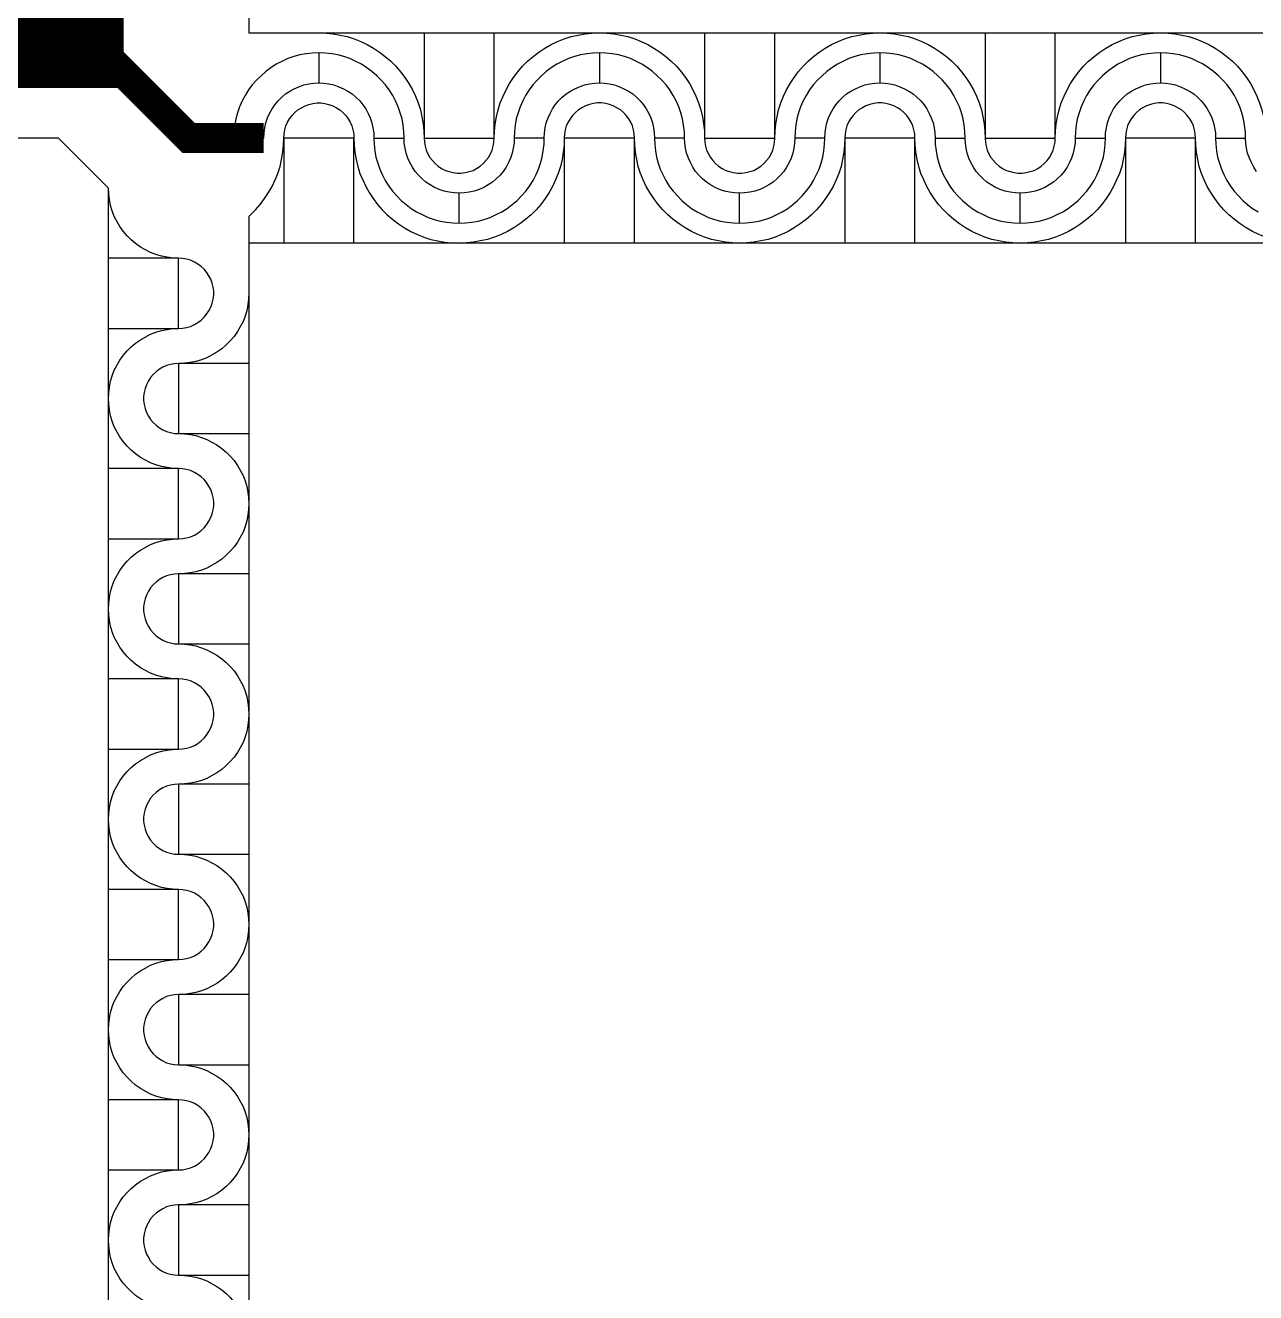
# Model space of a CAD drawing. Extents: x 190.8 to 267.1, y 124 to 174.8.
# Drawn here: x 224.322 to 225.55, y 144.928 to 146.193 of the extents above; entities that cross this region are included whole.
import ezdxf

# ---------------------------------------------------------------- set-up
doc = ezdxf.new("R2010")
doc.units = 0
doc.header["$MEASUREMENT"] = 0

msp = doc.modelspace()

# ---------------------------------------------------------------- linework, layer by layer
for p, q in [((224.5446, 148.2023), (224.5446, 146.1856)), ((224.5446, 146.1856), (226.6713, 146.1856)), ((224.5446, 146.0023), (224.5446, 143.9856))]:
    msp.add_line(p, q)
for points, const_width in [([(224.4196, 146.1806), (224.1287, 146.1806), (224.058, 146.3169), (224.058, 146.9366), (222.466, 148.5484), (204.1134, 148.5484), (202.9745, 145.6881), (199.1096, 145.6881), (198.4746, 146.3405), (198.4746, 146.8406)], 0.1), ([(224.374, 146.1912), (224.4846, 146.0806), (224.5596, 146.0806)], 0.03)]:
    msp.add_lwpolyline(points, dxfattribs=dict(const_width=const_width))
for points in [[(224.6146, 146.1856), (224.6219, 146.1853), (224.6289, 146.1846), (224.6359, 146.1833), (224.6429, 146.1818), (224.6499, 146.1796), (224.6564, 146.1768), (224.6629, 146.1738), (224.6691, 146.1703), (224.6751, 146.1663), (224.6809, 146.1621), (224.6864, 146.1573), (224.6914, 146.1523), (224.6961, 146.1468), (224.7004, 146.1411), (224.7044, 146.1351), (224.7079, 146.1288), (224.7109, 146.1223), (224.7136, 146.1158), (224.7159, 146.1088), (224.7174, 146.1018), (224.7186, 146.0948), (224.7194, 146.0878), (224.7196, 146.0806)], [(224.7196, 146.1856), (224.7196, 146.0806), (224.7896, 146.0806), (224.7896, 146.1856)], [(224.7896, 146.0806), (224.7899, 146.0878), (224.7906, 146.0948), (224.7919, 146.1018), (224.7934, 146.1088), (224.7956, 146.1158), (224.7984, 146.1223), (224.8014, 146.1288), (224.8049, 146.1351), (224.8089, 146.1411), (224.8131, 146.1468), (224.8179, 146.1523), (224.8229, 146.1573), (224.8284, 146.1621), (224.8341, 146.1663), (224.8401, 146.1703), (224.8464, 146.1738), (224.8529, 146.1768), (224.8594, 146.1796), (224.8664, 146.1818), (224.8734, 146.1833), (224.8804, 146.1846), (224.8874, 146.1853), (224.8946, 146.1856)], [(224.8946, 146.1856), (224.9019, 146.1853), (224.9089, 146.1846), (224.9159, 146.1833), (224.9229, 146.1818), (224.9299, 146.1796), (224.9364, 146.1768), (224.9429, 146.1738), (224.9491, 146.1703), (224.9551, 146.1663), (224.9609, 146.1621), (224.9664, 146.1573), (224.9714, 146.1523), (224.9761, 146.1468), (224.9804, 146.1411), (224.9844, 146.1351), (224.9879, 146.1288), (224.9909, 146.1223), (224.9936, 146.1158), (224.9959, 146.1088), (224.9974, 146.1018), (224.9986, 146.0948), (224.9994, 146.0878), (224.9996, 146.0806)], [(224.9996, 146.1856), (224.9996, 146.0806), (225.0696, 146.0806), (225.0696, 146.1856)], [(225.0696, 146.0806), (225.0699, 146.0878), (225.0706, 146.0948), (225.0719, 146.1018), (225.0734, 146.1088), (225.0756, 146.1158), (225.0784, 146.1223), (225.0814, 146.1288), (225.0849, 146.1351), (225.0889, 146.1411), (225.0931, 146.1468), (225.0979, 146.1523), (225.1029, 146.1573), (225.1084, 146.1621), (225.1141, 146.1663), (225.1201, 146.1703), (225.1264, 146.1738), (225.1329, 146.1768), (225.1394, 146.1796), (225.1464, 146.1818), (225.1534, 146.1833), (225.1604, 146.1846), (225.1674, 146.1853), (225.1746, 146.1856)], [(225.1746, 146.1856), (225.1819, 146.1853), (225.1889, 146.1846), (225.1959, 146.1833), (225.2029, 146.1818), (225.2099, 146.1796), (225.2164, 146.1768), (225.2229, 146.1738), (225.2291, 146.1703), (225.2351, 146.1663), (225.2409, 146.1621), (225.2464, 146.1573), (225.2514, 146.1523), (225.2561, 146.1468), (225.2604, 146.1411), (225.2644, 146.1351), (225.2679, 146.1288), (225.2709, 146.1223), (225.2736, 146.1158), (225.2759, 146.1088), (225.2774, 146.1018), (225.2786, 146.0948), (225.2794, 146.0878), (225.2796, 146.0806)], [(225.2796, 146.1856), (225.2796, 146.0806), (225.3496, 146.0806), (225.3496, 146.1856)], [(225.3496, 146.0806), (225.3499, 146.0878), (225.3506, 146.0948), (225.3519, 146.1018), (225.3534, 146.1088), (225.3556, 146.1158), (225.3584, 146.1223), (225.3614, 146.1288), (225.3649, 146.1351), (225.3689, 146.1411), (225.3731, 146.1468), (225.3779, 146.1523), (225.3829, 146.1573), (225.3884, 146.1621), (225.3941, 146.1663), (225.4001, 146.1703), (225.4064, 146.1738), (225.4129, 146.1768), (225.4194, 146.1796), (225.4264, 146.1818), (225.4334, 146.1833), (225.4404, 146.1846), (225.4474, 146.1853), (225.4546, 146.1856)], [(225.4546, 146.1856), (225.4619, 146.1853), (225.4689, 146.1846), (225.4759, 146.1833), (225.4829, 146.1818), (225.4899, 146.1796), (225.4964, 146.1768), (225.5029, 146.1738), (225.5091, 146.1703), (225.5151, 146.1663), (225.5209, 146.1621), (225.5264, 146.1573), (225.5314, 146.1523), (225.5361, 146.1468), (225.5404, 146.1411), (225.5444, 146.1351), (225.5479, 146.1288), (225.5509, 146.1223), (225.5536, 146.1158), (225.5559, 146.1088), (225.5574, 146.1018), (225.5586, 146.0948), (225.5594, 146.0878), (225.5596, 146.0806)], [(224.6146, 146.1656), (224.6084, 146.1653), (224.6019, 146.1646), (224.5956, 146.1636), (224.5896, 146.1618), (224.5836, 146.1598), (224.5776, 146.1571), (224.5721, 146.1543), (224.5666, 146.1508), (224.5616, 146.1471), (224.5569, 146.1428), (224.5524, 146.1383), (224.5481, 146.1336), (224.5444, 146.1286), (224.5409, 146.1231), (224.5381, 146.1176), (224.5354, 146.1116), (224.5334, 146.1056), (224.5316, 146.0996), (224.5306, 146.0933), (224.5299, 146.0868), (224.5296, 146.0806), (224.5596, 146.0806), (224.5599, 146.0856), (224.5606, 146.0906), (224.5616, 146.0956), (224.5634, 146.1006), (224.5654, 146.1051), (224.5679, 146.1096), (224.5706, 146.1138), (224.5739, 146.1176), (224.5776, 146.1213), (224.5814, 146.1246), (224.5856, 146.1273), (224.5901, 146.1298), (224.5946, 146.1318), (224.5996, 146.1336), (224.6046, 146.1346), (224.6096, 146.1353), (224.6146, 146.1356)], [(224.8946, 146.1656), (224.8884, 146.1653), (224.8819, 146.1646), (224.8756, 146.1636), (224.8696, 146.1618), (224.8636, 146.1598), (224.8576, 146.1571), (224.8521, 146.1543), (224.8466, 146.1508), (224.8416, 146.1471), (224.8369, 146.1428), (224.8324, 146.1383), (224.8281, 146.1336), (224.8244, 146.1286), (224.8209, 146.1231), (224.8181, 146.1176), (224.8154, 146.1116), (224.8134, 146.1056), (224.8116, 146.0996), (224.8106, 146.0933), (224.8099, 146.0868), (224.8096, 146.0806)], [(224.9796, 146.0806), (224.9794, 146.0868), (224.9786, 146.0933), (224.9776, 146.0996), (224.9759, 146.1056), (224.9739, 146.1116), (224.9711, 146.1176), (224.9684, 146.1231), (224.9649, 146.1286), (224.9611, 146.1336), (224.9569, 146.1383), (224.9524, 146.1428), (224.9476, 146.1471), (224.9426, 146.1508), (224.9371, 146.1543), (224.9316, 146.1571), (224.9256, 146.1598), (224.9196, 146.1618), (224.9136, 146.1636), (224.9074, 146.1646), (224.9009, 146.1653), (224.8946, 146.1656), (224.8946, 146.1356), (224.8996, 146.1353), (224.9046, 146.1346), (224.9096, 146.1336), (224.9146, 146.1318), (224.9191, 146.1298), (224.9236, 146.1273), (224.9279, 146.1246), (224.9316, 146.1213), (224.9354, 146.1176), (224.9386, 146.1138), (224.9414, 146.1096), (224.9439, 146.1051), (224.9459, 146.1006), (224.9476, 146.0956), (224.9486, 146.0906), (224.9494, 146.0856), (224.9496, 146.0806)], [(225.1746, 146.1656), (225.1684, 146.1653), (225.1619, 146.1646), (225.1556, 146.1636), (225.1496, 146.1618), (225.1436, 146.1598), (225.1376, 146.1571), (225.1321, 146.1543), (225.1266, 146.1508), (225.1216, 146.1471), (225.1169, 146.1428), (225.1124, 146.1383), (225.1081, 146.1336), (225.1044, 146.1286), (225.1009, 146.1231), (225.0981, 146.1176), (225.0954, 146.1116), (225.0934, 146.1056), (225.0916, 146.0996), (225.0906, 146.0933), (225.0899, 146.0868), (225.0896, 146.0806)], [(225.4546, 146.1656), (225.4484, 146.1653), (225.4419, 146.1646), (225.4356, 146.1636), (225.4296, 146.1618), (225.4236, 146.1598), (225.4176, 146.1571), (225.4121, 146.1543), (225.4066, 146.1508), (225.4016, 146.1471), (225.3969, 146.1428), (225.3924, 146.1383), (225.3881, 146.1336), (225.3844, 146.1286), (225.3809, 146.1231), (225.3781, 146.1176), (225.3754, 146.1116), (225.3734, 146.1056), (225.3716, 146.0996), (225.3706, 146.0933), (225.3699, 146.0868), (225.3696, 146.0806), (225.3996, 146.0806), (225.3999, 146.0856), (225.4006, 146.0906), (225.4016, 146.0956), (225.4034, 146.1006), (225.4054, 146.1051), (225.4079, 146.1096), (225.4106, 146.1138), (225.4139, 146.1176), (225.4176, 146.1213), (225.4214, 146.1246), (225.4256, 146.1273), (225.4301, 146.1298), (225.4346, 146.1318), (225.4396, 146.1336), (225.4446, 146.1346), (225.4496, 146.1353), (225.4546, 146.1356)], [(224.8396, 146.0806), (224.8399, 146.0856), (224.8406, 146.0906), (224.8416, 146.0956), (224.8434, 146.1006), (224.8454, 146.1051), (224.8479, 146.1096), (224.8506, 146.1138), (224.8539, 146.1176), (224.8576, 146.1213), (224.8614, 146.1246), (224.8656, 146.1273), (224.8701, 146.1298), (224.8746, 146.1318), (224.8796, 146.1336), (224.8846, 146.1346), (224.8896, 146.1353), (224.8946, 146.1356)], [(225.1196, 146.0806), (225.1199, 146.0856), (225.1206, 146.0906), (225.1216, 146.0956), (225.1234, 146.1006), (225.1254, 146.1051), (225.1279, 146.1096), (225.1306, 146.1138), (225.1339, 146.1176), (225.1376, 146.1213), (225.1414, 146.1246), (225.1456, 146.1273), (225.1501, 146.1298), (225.1546, 146.1318), (225.1596, 146.1336), (225.1646, 146.1346), (225.1696, 146.1353), (225.1746, 146.1356)], [(224.5796, 146.0806), (224.5799, 146.0846), (224.5806, 146.0886), (224.5816, 146.0926), (224.5834, 146.0963), (224.5854, 146.0998), (224.5879, 146.1031), (224.5906, 146.1061), (224.5936, 146.1086), (224.5971, 146.1108), (224.6009, 146.1128), (224.6046, 146.1141), (224.6086, 146.1151), (224.6126, 146.1156), (224.6166, 146.1156), (224.6206, 146.1151), (224.6246, 146.1141), (224.6286, 146.1128), (224.6321, 146.1108), (224.6356, 146.1086), (224.6386, 146.1061), (224.6414, 146.1031), (224.6439, 146.0998), (224.6459, 146.0963), (224.6476, 146.0926), (224.6486, 146.0886), (224.6494, 146.0846), (224.6496, 146.0806)], [(224.9296, 146.0806), (224.9294, 146.0846), (224.9286, 146.0886), (224.9276, 146.0926), (224.9259, 146.0963), (224.9239, 146.0998), (224.9214, 146.1031), (224.9186, 146.1061), (224.9156, 146.1086), (224.9121, 146.1108), (224.9084, 146.1128), (224.9046, 146.1141), (224.9006, 146.1151), (224.8966, 146.1156), (224.8926, 146.1156), (224.8886, 146.1151), (224.8846, 146.1141), (224.8806, 146.1128), (224.8771, 146.1108), (224.8736, 146.1086), (224.8706, 146.1061), (224.8679, 146.1031), (224.8654, 146.0998), (224.8634, 146.0963), (224.8616, 146.0926), (224.8606, 146.0886), (224.8599, 146.0846), (224.8596, 146.0806)], [(225.2096, 146.0806), (225.2094, 146.0846), (225.2086, 146.0886), (225.2076, 146.0926), (225.2059, 146.0963), (225.2039, 146.0998), (225.2014, 146.1031), (225.1986, 146.1061), (225.1956, 146.1086), (225.1921, 146.1108), (225.1884, 146.1128), (225.1846, 146.1141), (225.1806, 146.1151), (225.1766, 146.1156), (225.1726, 146.1156), (225.1686, 146.1151), (225.1646, 146.1141), (225.1606, 146.1128), (225.1571, 146.1108), (225.1536, 146.1086), (225.1506, 146.1061), (225.1479, 146.1031), (225.1454, 146.0998), (225.1434, 146.0963), (225.1416, 146.0926), (225.1406, 146.0886), (225.1399, 146.0846), (225.1396, 146.0806)], [(225.4896, 146.0806), (225.4894, 146.0846), (225.4886, 146.0886), (225.4876, 146.0926), (225.4859, 146.0963), (225.4839, 146.0998), (225.4814, 146.1031), (225.4786, 146.1061), (225.4756, 146.1086), (225.4721, 146.1108), (225.4684, 146.1128), (225.4646, 146.1141), (225.4606, 146.1151), (225.4566, 146.1156), (225.4526, 146.1156), (225.4486, 146.1151), (225.4446, 146.1141), (225.4406, 146.1128), (225.4371, 146.1108), (225.4336, 146.1086), (225.4306, 146.1061), (225.4279, 146.1031), (225.4254, 146.0998), (225.4234, 146.0963), (225.4216, 146.0926), (225.4206, 146.0886), (225.4199, 146.0846), (225.4196, 146.0806)], [(224.3546, 146.0806), (222.2779, 146.0806), (222.2776, 146.0803), (222.2729, 146.0768), (222.2629, 146.0713), (222.2574, 146.0693), (222.2519, 146.0676), (222.2461, 146.0666), (222.2404, 146.0658), (222.2346, 146.0656)], [(224.3546, 143.8806), (224.4046, 143.9306), (224.4046, 146.0306), (224.3546, 146.0806)], [(224.5446, 146.0023), (224.5464, 146.0038), (224.5514, 146.0088), (224.5561, 146.0143), (224.5604, 146.0201), (224.5644, 146.0261), (224.5679, 146.0323), (224.5709, 146.0388), (224.5736, 146.0453), (224.5759, 146.0523), (224.5774, 146.0593), (224.5786, 146.0663), (224.5794, 146.0733), (224.5796, 146.0806)], [(224.6496, 145.9756), (224.6496, 146.0806), (224.5796, 146.0806), (224.5796, 145.9756)], [(224.6496, 146.0806), (224.6499, 146.0733), (224.6506, 146.0663), (224.6519, 146.0593), (224.6534, 146.0523), (224.6556, 146.0453), (224.6584, 146.0388), (224.6614, 146.0323), (224.6649, 146.0261), (224.6689, 146.0201), (224.6731, 146.0143), (224.6779, 146.0088), (224.6829, 146.0038), (224.6884, 145.9991), (224.6941, 145.9948), (224.7001, 145.9908), (224.7064, 145.9873), (224.7129, 145.9843), (224.7194, 145.9816), (224.7264, 145.9793), (224.7334, 145.9778), (224.7404, 145.9766), (224.7474, 145.9758), (224.7546, 145.9756)], [(224.6696, 146.0806), (224.6699, 146.0743), (224.6706, 146.0678), (224.6716, 146.0616), (224.6734, 146.0556), (224.6754, 146.0496), (224.6781, 146.0436), (224.6809, 146.0381), (224.6844, 146.0326), (224.6881, 146.0276), (224.6924, 146.0228), (224.6969, 146.0183), (224.7016, 146.0141), (224.7066, 146.0103), (224.7121, 146.0068), (224.7176, 146.0041), (224.7236, 146.0013), (224.7296, 145.9993), (224.7356, 145.9976), (224.7419, 145.9966), (224.7484, 145.9958), (224.7546, 145.9956), (224.7546, 146.0256), (224.7496, 146.0258), (224.7446, 146.0266), (224.7396, 146.0276), (224.7346, 146.0293), (224.7301, 146.0313), (224.7256, 146.0338), (224.7214, 146.0366), (224.7176, 146.0398), (224.7139, 146.0436), (224.7106, 146.0473), (224.7079, 146.0516), (224.7054, 146.0561), (224.7034, 146.0606), (224.7016, 146.0656), (224.7006, 146.0706), (224.6999, 146.0756), (224.6996, 146.0806)], [(224.7196, 146.0806), (224.7199, 146.0766), (224.7206, 146.0726), (224.7216, 146.0686), (224.7234, 146.0648), (224.7254, 146.0613), (224.7279, 146.0581), (224.7306, 146.0551), (224.7336, 146.0526), (224.7371, 146.0503), (224.7409, 146.0483), (224.7446, 146.0471), (224.7486, 146.0461), (224.7526, 146.0456), (224.7566, 146.0456), (224.7606, 146.0461), (224.7646, 146.0471), (224.7686, 146.0483), (224.7721, 146.0503), (224.7756, 146.0526), (224.7786, 146.0551), (224.7814, 146.0581), (224.7839, 146.0613), (224.7859, 146.0648), (224.7876, 146.0686), (224.7886, 146.0726), (224.7894, 146.0766), (224.7896, 146.0806)], [(224.7546, 145.9956), (224.7609, 145.9958), (224.7674, 145.9966), (224.7736, 145.9976), (224.7796, 145.9993), (224.7856, 146.0013), (224.7916, 146.0041), (224.7971, 146.0068), (224.8026, 146.0103), (224.8076, 146.0141), (224.8124, 146.0183), (224.8169, 146.0228), (224.8211, 146.0276), (224.8249, 146.0326), (224.8284, 146.0381), (224.8311, 146.0436), (224.8339, 146.0496), (224.8359, 146.0556), (224.8376, 146.0616), (224.8386, 146.0678), (224.8394, 146.0743), (224.8396, 146.0806), (224.8096, 146.0806), (224.8094, 146.0756), (224.8086, 146.0706), (224.8076, 146.0656), (224.8059, 146.0606), (224.8039, 146.0561), (224.8014, 146.0516), (224.7986, 146.0473), (224.7954, 146.0436), (224.7916, 146.0398), (224.7879, 146.0366), (224.7836, 146.0338), (224.7791, 146.0313), (224.7746, 146.0293), (224.7696, 146.0276), (224.7646, 146.0266), (224.7596, 146.0258), (224.7546, 146.0256)], [(224.8596, 146.0806), (224.8594, 146.0733), (224.8586, 146.0663), (224.8574, 146.0593), (224.8559, 146.0523), (224.8536, 146.0453), (224.8509, 146.0388), (224.8479, 146.0323), (224.8444, 146.0261), (224.8404, 146.0201), (224.8361, 146.0143), (224.8314, 146.0088), (224.8264, 146.0038), (224.8209, 145.9991), (224.8151, 145.9948), (224.8091, 145.9908), (224.8029, 145.9873), (224.7964, 145.9843), (224.7899, 145.9816), (224.7829, 145.9793), (224.7759, 145.9778), (224.7689, 145.9766), (224.7619, 145.9758), (224.7546, 145.9756)], [(224.9296, 145.9756), (224.9296, 146.0806), (224.8596, 146.0806), (224.8596, 145.9756)], [(225.0346, 145.9756), (225.0274, 145.9758), (225.0204, 145.9766), (225.0134, 145.9778), (225.0064, 145.9793), (224.9994, 145.9816), (224.9929, 145.9843), (224.9864, 145.9873), (224.9801, 145.9908), (224.9741, 145.9948), (224.9684, 145.9991), (224.9629, 146.0038), (224.9579, 146.0088), (224.9531, 146.0143), (224.9489, 146.0201), (224.9449, 146.0261), (224.9414, 146.0323), (224.9384, 146.0388), (224.9356, 146.0453), (224.9334, 146.0523), (224.9319, 146.0593), (224.9306, 146.0663), (224.9299, 146.0733), (224.9296, 146.0806)], [(224.9996, 146.0806), (224.9999, 146.0766), (225.0006, 146.0726), (225.0016, 146.0686), (225.0034, 146.0648), (225.0054, 146.0613), (225.0079, 146.0581), (225.0106, 146.0551), (225.0136, 146.0526), (225.0171, 146.0503), (225.0209, 146.0483), (225.0246, 146.0471), (225.0286, 146.0461), (225.0326, 146.0456), (225.0366, 146.0456), (225.0406, 146.0461), (225.0446, 146.0471), (225.0486, 146.0483), (225.0521, 146.0503), (225.0556, 146.0526), (225.0586, 146.0551), (225.0614, 146.0581), (225.0639, 146.0613), (225.0659, 146.0648), (225.0676, 146.0686), (225.0686, 146.0726), (225.0694, 146.0766), (225.0696, 146.0806)], [(225.0346, 145.9956), (225.0409, 145.9958), (225.0474, 145.9966), (225.0536, 145.9976), (225.0596, 145.9993), (225.0656, 146.0013), (225.0716, 146.0041), (225.0771, 146.0068), (225.0826, 146.0103), (225.0876, 146.0141), (225.0924, 146.0183), (225.0969, 146.0228), (225.1011, 146.0276), (225.1049, 146.0326), (225.1084, 146.0381), (225.1111, 146.0436), (225.1139, 146.0496), (225.1159, 146.0556), (225.1176, 146.0616), (225.1186, 146.0678), (225.1194, 146.0743), (225.1196, 146.0806), (225.0896, 146.0806), (225.0894, 146.0756), (225.0886, 146.0706), (225.0876, 146.0656), (225.0859, 146.0606), (225.0839, 146.0561), (225.0814, 146.0516), (225.0786, 146.0473), (225.0754, 146.0436), (225.0716, 146.0398), (225.0679, 146.0366), (225.0636, 146.0338), (225.0591, 146.0313), (225.0546, 146.0293), (225.0496, 146.0276), (225.0446, 146.0266), (225.0396, 146.0258), (225.0346, 146.0256)], [(225.1396, 146.0806), (225.1394, 146.0733), (225.1386, 146.0663), (225.1374, 146.0593), (225.1359, 146.0523), (225.1336, 146.0453), (225.1309, 146.0388), (225.1279, 146.0323), (225.1244, 146.0261), (225.1204, 146.0201), (225.1161, 146.0143), (225.1114, 146.0088), (225.1064, 146.0038), (225.1009, 145.9991), (225.0951, 145.9948), (225.0891, 145.9908), (225.0829, 145.9873), (225.0764, 145.9843), (225.0699, 145.9816), (225.0629, 145.9793), (225.0559, 145.9778), (225.0489, 145.9766), (225.0419, 145.9758), (225.0346, 145.9756)], [(225.2096, 145.9756), (225.2096, 146.0806), (225.1396, 146.0806), (225.1396, 145.9756)], [(225.3146, 145.9756), (225.3074, 145.9758), (225.3004, 145.9766), (225.2934, 145.9778), (225.2864, 145.9793), (225.2794, 145.9816), (225.2729, 145.9843), (225.2664, 145.9873), (225.2601, 145.9908), (225.2541, 145.9948), (225.2484, 145.9991), (225.2429, 146.0038), (225.2379, 146.0088), (225.2331, 146.0143), (225.2289, 146.0201), (225.2249, 146.0261), (225.2214, 146.0323), (225.2184, 146.0388), (225.2156, 146.0453), (225.2134, 146.0523), (225.2119, 146.0593), (225.2106, 146.0663), (225.2099, 146.0733), (225.2096, 146.0806)], [(225.2296, 146.0806), (225.2299, 146.0743), (225.2306, 146.0678), (225.2316, 146.0616), (225.2334, 146.0556), (225.2354, 146.0496), (225.2381, 146.0436), (225.2409, 146.0381), (225.2444, 146.0326), (225.2481, 146.0276), (225.2524, 146.0228), (225.2569, 146.0183), (225.2616, 146.0141), (225.2666, 146.0103), (225.2721, 146.0068), (225.2776, 146.0041), (225.2836, 146.0013), (225.2896, 145.9993), (225.2956, 145.9976), (225.3019, 145.9966), (225.3084, 145.9958), (225.3146, 145.9956), (225.3146, 146.0256), (225.3096, 146.0258), (225.3046, 146.0266), (225.2996, 146.0276), (225.2946, 146.0293), (225.2901, 146.0313), (225.2856, 146.0338), (225.2814, 146.0366), (225.2776, 146.0398), (225.2739, 146.0436), (225.2706, 146.0473), (225.2679, 146.0516), (225.2654, 146.0561), (225.2634, 146.0606), (225.2616, 146.0656), (225.2606, 146.0706), (225.2599, 146.0756), (225.2596, 146.0806)], [(225.2796, 146.0806), (225.2799, 146.0766), (225.2806, 146.0726), (225.2816, 146.0686), (225.2834, 146.0648), (225.2854, 146.0613), (225.2879, 146.0581), (225.2906, 146.0551), (225.2936, 146.0526), (225.2971, 146.0503), (225.3009, 146.0483), (225.3046, 146.0471), (225.3086, 146.0461), (225.3126, 146.0456), (225.3166, 146.0456), (225.3206, 146.0461), (225.3246, 146.0471), (225.3286, 146.0483), (225.3321, 146.0503), (225.3356, 146.0526), (225.3386, 146.0551), (225.3414, 146.0581), (225.3439, 146.0613), (225.3459, 146.0648), (225.3476, 146.0686), (225.3486, 146.0726), (225.3494, 146.0766), (225.3496, 146.0806)], [(225.3696, 146.0806), (225.3694, 146.0756), (225.3686, 146.0706), (225.3676, 146.0656), (225.3659, 146.0606), (225.3639, 146.0561), (225.3614, 146.0516), (225.3586, 146.0473), (225.3554, 146.0436), (225.3516, 146.0398), (225.3479, 146.0366), (225.3436, 146.0338), (225.3391, 146.0313), (225.3346, 146.0293), (225.3296, 146.0276), (225.3246, 146.0266), (225.3196, 146.0258), (225.3146, 146.0256)], [(225.4196, 146.0806), (225.4194, 146.0733), (225.4186, 146.0663), (225.4174, 146.0593), (225.4159, 146.0523), (225.4136, 146.0453), (225.4109, 146.0388), (225.4079, 146.0323), (225.4044, 146.0261), (225.4004, 146.0201), (225.3961, 146.0143), (225.3914, 146.0088), (225.3864, 146.0038), (225.3809, 145.9991), (225.3751, 145.9948), (225.3691, 145.9908), (225.3629, 145.9873), (225.3564, 145.9843), (225.3499, 145.9816), (225.3429, 145.9793), (225.3359, 145.9778), (225.3289, 145.9766), (225.3219, 145.9758), (225.3146, 145.9756)], [(225.3146, 145.9956), (225.3209, 145.9958), (225.3274, 145.9966), (225.3336, 145.9976), (225.3396, 145.9993), (225.3456, 146.0013), (225.3516, 146.0041), (225.3571, 146.0068), (225.3626, 146.0103), (225.3676, 146.0141), (225.3724, 146.0183), (225.3769, 146.0228), (225.3811, 146.0276), (225.3849, 146.0326), (225.3884, 146.0381), (225.3911, 146.0436), (225.3939, 146.0496), (225.3959, 146.0556), (225.3976, 146.0616), (225.3986, 146.0678), (225.3994, 146.0743), (225.3996, 146.0806)], [(225.4896, 145.9756), (225.4896, 146.0806), (225.4196, 146.0806), (225.4196, 145.9756)], [(225.5946, 145.9756), (225.5874, 145.9758), (225.5804, 145.9766), (225.5734, 145.9778), (225.5664, 145.9793), (225.5594, 145.9816), (225.5529, 145.9843), (225.5464, 145.9873), (225.5401, 145.9908), (225.5341, 145.9948), (225.5284, 145.9991), (225.5229, 146.0038), (225.5179, 146.0088), (225.5131, 146.0143), (225.5089, 146.0201), (225.5049, 146.0261), (225.5014, 146.0323), (225.4984, 146.0388), (225.4956, 146.0453), (225.4934, 146.0523), (225.4919, 146.0593), (225.4906, 146.0663), (225.4899, 146.0733), (225.4896, 146.0806)], [(225.5096, 146.0806), (225.5099, 146.0743), (225.5106, 146.0678), (225.5116, 146.0616), (225.5134, 146.0556), (225.5154, 146.0496), (225.5181, 146.0436), (225.5209, 146.0381), (225.5244, 146.0326), (225.5281, 146.0276), (225.5324, 146.0228), (225.5369, 146.0183), (225.5416, 146.0141), (225.5466, 146.0103), (225.5521, 146.0068)], [(225.5506, 146.0473), (225.5479, 146.0516), (225.5454, 146.0561), (225.5434, 146.0606), (225.5416, 146.0656), (225.5406, 146.0706), (225.5399, 146.0756), (225.5396, 146.0806)], [(224.4746, 145.9606), (224.4689, 145.9608), (224.4631, 145.9616), (224.4574, 145.9626), (224.4519, 145.9643), (224.4464, 145.9663), (224.4364, 145.9718), (224.4316, 145.9753), (224.4271, 145.9791), (224.4231, 145.9831), (224.4194, 145.9876), (224.4159, 145.9923), (224.4104, 146.0023), (224.4084, 146.0078), (224.4066, 146.0133), (224.4056, 146.0191), (224.4049, 146.0248), (224.4046, 146.0306)], [(226.6446, 145.9756), (224.5446, 145.9756)], [(224.4046, 145.8906), (224.4746, 145.8906), (224.4746, 145.9606), (224.4046, 145.9606)], [(224.4746, 145.8906), (224.4786, 145.8908), (224.4826, 145.8916), (224.4866, 145.8926), (224.4904, 145.8943), (224.4939, 145.8963), (224.4971, 145.8988), (224.5001, 145.9016), (224.5026, 145.9046), (224.5049, 145.9081), (224.5069, 145.9118), (224.5081, 145.9156), (224.5091, 145.9196), (224.5096, 145.9236), (224.5096, 145.9276), (224.5091, 145.9316), (224.5081, 145.9356), (224.5069, 145.9396), (224.5049, 145.9431), (224.5026, 145.9466), (224.5001, 145.9496), (224.4971, 145.9523), (224.4939, 145.9548), (224.4904, 145.9568), (224.4866, 145.9586), (224.4826, 145.9596), (224.4786, 145.9603), (224.4746, 145.9606)], [(224.5446, 145.9256), (224.5444, 145.9198), (224.5436, 145.9141), (224.5426, 145.9083), (224.5409, 145.9028), (224.5389, 145.8973), (224.5334, 145.8873), (224.5299, 145.8826), (224.5261, 145.8781), (224.5221, 145.8741), (224.5176, 145.8703), (224.5129, 145.8668), (224.5029, 145.8613), (224.4974, 145.8593), (224.4919, 145.8576), (224.4861, 145.8566), (224.4804, 145.8558), (224.4746, 145.8556)], [(224.4046, 145.8206), (224.4049, 145.8263), (224.4056, 145.8321), (224.4066, 145.8378), (224.4084, 145.8433), (224.4104, 145.8488), (224.4159, 145.8588), (224.4194, 145.8636), (224.4231, 145.8681), (224.4271, 145.8721), (224.4316, 145.8758), (224.4364, 145.8793), (224.4464, 145.8848), (224.4519, 145.8868), (224.4574, 145.8886), (224.4631, 145.8896), (224.4689, 145.8903), (224.4746, 145.8906)], [(224.4746, 145.8556), (224.4706, 145.8553), (224.4666, 145.8546), (224.4626, 145.8536), (224.4589, 145.8518), (224.4554, 145.8498), (224.4521, 145.8473), (224.4491, 145.8446), (224.4466, 145.8416), (224.4444, 145.8381), (224.4424, 145.8343), (224.4411, 145.8306), (224.4401, 145.8266), (224.4396, 145.8226), (224.4396, 145.8186), (224.4401, 145.8146), (224.4411, 145.8106), (224.4424, 145.8066), (224.4444, 145.8031), (224.4466, 145.7996), (224.4491, 145.7966), (224.4521, 145.7938), (224.4554, 145.7913), (224.4589, 145.7893), (224.4626, 145.7876), (224.4666, 145.7866), (224.4706, 145.7858), (224.4746, 145.7856)], [(224.5446, 145.8556), (224.4746, 145.8556), (224.4746, 145.7856), (224.5446, 145.7856)], [(224.4746, 145.7506), (224.4689, 145.7508), (224.4631, 145.7516), (224.4574, 145.7526), (224.4519, 145.7543), (224.4464, 145.7563), (224.4364, 145.7618), (224.4316, 145.7653), (224.4271, 145.7691), (224.4231, 145.7731), (224.4194, 145.7776), (224.4159, 145.7823), (224.4104, 145.7923), (224.4084, 145.7978), (224.4066, 145.8033), (224.4056, 145.8091), (224.4049, 145.8148), (224.4046, 145.8206)], [(224.4746, 145.7856), (224.4804, 145.7853), (224.4861, 145.7846), (224.4919, 145.7836), (224.4974, 145.7818), (224.5029, 145.7798), (224.5129, 145.7743), (224.5176, 145.7708), (224.5221, 145.7671), (224.5261, 145.7631), (224.5299, 145.7586), (224.5334, 145.7538), (224.5389, 145.7438), (224.5409, 145.7383), (224.5426, 145.7328), (224.5436, 145.7271), (224.5444, 145.7213), (224.5446, 145.7156)], [(224.4046, 145.6806), (224.4746, 145.6806), (224.4746, 145.7506), (224.4046, 145.7506)], [(224.4746, 145.6806), (224.4786, 145.6808), (224.4826, 145.6816), (224.4866, 145.6826), (224.4904, 145.6843), (224.4939, 145.6863), (224.4971, 145.6888), (224.5001, 145.6916), (224.5026, 145.6946), (224.5049, 145.6981), (224.5069, 145.7018), (224.5081, 145.7056), (224.5091, 145.7096), (224.5096, 145.7136), (224.5096, 145.7176), (224.5091, 145.7216), (224.5081, 145.7256), (224.5069, 145.7296), (224.5049, 145.7331), (224.5026, 145.7366), (224.5001, 145.7396), (224.4971, 145.7423), (224.4939, 145.7448), (224.4904, 145.7468), (224.4866, 145.7486), (224.4826, 145.7496), (224.4786, 145.7503), (224.4746, 145.7506)], [(224.5446, 145.7156), (224.5444, 145.7098), (224.5436, 145.7041), (224.5426, 145.6983), (224.5409, 145.6928), (224.5389, 145.6873), (224.5334, 145.6773), (224.5299, 145.6726), (224.5261, 145.6681), (224.5221, 145.6641), (224.5176, 145.6603), (224.5129, 145.6568), (224.5029, 145.6513), (224.4974, 145.6493), (224.4919, 145.6476), (224.4861, 145.6466), (224.4804, 145.6458), (224.4746, 145.6456)], [(224.4046, 145.6106), (224.4049, 145.6163), (224.4056, 145.6221), (224.4066, 145.6278), (224.4084, 145.6333), (224.4104, 145.6388), (224.4159, 145.6488), (224.4194, 145.6536), (224.4231, 145.6581), (224.4271, 145.6621), (224.4316, 145.6658), (224.4364, 145.6693), (224.4464, 145.6748), (224.4519, 145.6768), (224.4574, 145.6786), (224.4631, 145.6796), (224.4689, 145.6803), (224.4746, 145.6806)], [(224.4746, 145.6456), (224.4706, 145.6453), (224.4666, 145.6446), (224.4626, 145.6436), (224.4589, 145.6418), (224.4554, 145.6398), (224.4521, 145.6373), (224.4491, 145.6346), (224.4466, 145.6316), (224.4444, 145.6281), (224.4424, 145.6243), (224.4411, 145.6206), (224.4401, 145.6166), (224.4396, 145.6126), (224.4396, 145.6086), (224.4401, 145.6046), (224.4411, 145.6006), (224.4424, 145.5966), (224.4444, 145.5931), (224.4466, 145.5896), (224.4491, 145.5866), (224.4521, 145.5838), (224.4554, 145.5813), (224.4589, 145.5793), (224.4626, 145.5776), (224.4666, 145.5766), (224.4706, 145.5758), (224.4746, 145.5756)], [(224.5446, 145.6456), (224.4746, 145.6456), (224.4746, 145.5756), (224.5446, 145.5756)], [(224.4746, 145.5406), (224.4689, 145.5408), (224.4631, 145.5416), (224.4574, 145.5426), (224.4519, 145.5443), (224.4464, 145.5463), (224.4364, 145.5518), (224.4316, 145.5553), (224.4271, 145.5591), (224.4231, 145.5631), (224.4194, 145.5676), (224.4159, 145.5723), (224.4104, 145.5823), (224.4084, 145.5878), (224.4066, 145.5933), (224.4056, 145.5991), (224.4049, 145.6048), (224.4046, 145.6106)], [(224.4746, 145.5756), (224.4804, 145.5753), (224.4861, 145.5746), (224.4919, 145.5736), (224.4974, 145.5718), (224.5029, 145.5698), (224.5129, 145.5643), (224.5176, 145.5608), (224.5221, 145.5571), (224.5261, 145.5531), (224.5299, 145.5486), (224.5334, 145.5438), (224.5389, 145.5338), (224.5409, 145.5283), (224.5426, 145.5228), (224.5436, 145.5171), (224.5444, 145.5113), (224.5446, 145.5056)], [(224.4046, 145.4706), (224.4746, 145.4706), (224.4746, 145.5406), (224.4046, 145.5406)], [(224.4746, 145.4706), (224.4786, 145.4708), (224.4826, 145.4716), (224.4866, 145.4726), (224.4904, 145.4743), (224.4939, 145.4763), (224.4971, 145.4788), (224.5001, 145.4816), (224.5026, 145.4846), (224.5049, 145.4881), (224.5069, 145.4918), (224.5081, 145.4956), (224.5091, 145.4996), (224.5096, 145.5036), (224.5096, 145.5076), (224.5091, 145.5116), (224.5081, 145.5156), (224.5069, 145.5196), (224.5049, 145.5231), (224.5026, 145.5266), (224.5001, 145.5296), (224.4971, 145.5323), (224.4939, 145.5348), (224.4904, 145.5368), (224.4866, 145.5386), (224.4826, 145.5396), (224.4786, 145.5403), (224.4746, 145.5406)], [(224.5446, 145.5056), (224.5444, 145.4998), (224.5436, 145.4941), (224.5426, 145.4883), (224.5409, 145.4828), (224.5389, 145.4773), (224.5334, 145.4673), (224.5299, 145.4626), (224.5261, 145.4581), (224.5221, 145.4541), (224.5176, 145.4503), (224.5129, 145.4468), (224.5029, 145.4413), (224.4974, 145.4393), (224.4919, 145.4376), (224.4861, 145.4366), (224.4804, 145.4358), (224.4746, 145.4356)], [(224.4046, 145.4006), (224.4049, 145.4063), (224.4056, 145.4121), (224.4066, 145.4178), (224.4084, 145.4233), (224.4104, 145.4288), (224.4159, 145.4388), (224.4194, 145.4436), (224.4231, 145.4481), (224.4271, 145.4521), (224.4316, 145.4558), (224.4364, 145.4593), (224.4464, 145.4648), (224.4519, 145.4668), (224.4574, 145.4686), (224.4631, 145.4696), (224.4689, 145.4703), (224.4746, 145.4706)], [(224.4746, 145.4356), (224.4706, 145.4353), (224.4666, 145.4346), (224.4626, 145.4336), (224.4589, 145.4318), (224.4554, 145.4298), (224.4521, 145.4273), (224.4491, 145.4246), (224.4466, 145.4216), (224.4444, 145.4181), (224.4424, 145.4143), (224.4411, 145.4106), (224.4401, 145.4066), (224.4396, 145.4026), (224.4396, 145.3986), (224.4401, 145.3946), (224.4411, 145.3906), (224.4424, 145.3866), (224.4444, 145.3831), (224.4466, 145.3796), (224.4491, 145.3766), (224.4521, 145.3738), (224.4554, 145.3713), (224.4589, 145.3693), (224.4626, 145.3676), (224.4666, 145.3666), (224.4706, 145.3658), (224.4746, 145.3656)], [(224.5446, 145.4356), (224.4746, 145.4356), (224.4746, 145.3656), (224.5446, 145.3656)], [(224.4746, 145.3306), (224.4689, 145.3308), (224.4631, 145.3316), (224.4574, 145.3326), (224.4519, 145.3343), (224.4464, 145.3363), (224.4364, 145.3418), (224.4316, 145.3453), (224.4271, 145.3491), (224.4231, 145.3531), (224.4194, 145.3576), (224.4159, 145.3623), (224.4104, 145.3723), (224.4084, 145.3778), (224.4066, 145.3833), (224.4056, 145.3891), (224.4049, 145.3948), (224.4046, 145.4006)], [(224.4746, 145.3656), (224.4804, 145.3653), (224.4861, 145.3646), (224.4919, 145.3636), (224.4974, 145.3618), (224.5029, 145.3598), (224.5129, 145.3543), (224.5176, 145.3508), (224.5221, 145.3471), (224.5261, 145.3431), (224.5299, 145.3386), (224.5334, 145.3338), (224.5389, 145.3238), (224.5409, 145.3183), (224.5426, 145.3128), (224.5436, 145.3071), (224.5444, 145.3013), (224.5446, 145.2956)], [(224.4046, 145.2606), (224.4746, 145.2606), (224.4746, 145.3306), (224.4046, 145.3306)], [(224.4746, 145.2606), (224.4786, 145.2608), (224.4826, 145.2616), (224.4866, 145.2626), (224.4904, 145.2643), (224.4939, 145.2663), (224.4971, 145.2688), (224.5001, 145.2716), (224.5026, 145.2746), (224.5049, 145.2781), (224.5069, 145.2818), (224.5081, 145.2856), (224.5091, 145.2896), (224.5096, 145.2936), (224.5096, 145.2976), (224.5091, 145.3016), (224.5081, 145.3056), (224.5069, 145.3096), (224.5049, 145.3131), (224.5026, 145.3166), (224.5001, 145.3196), (224.4971, 145.3223), (224.4939, 145.3248), (224.4904, 145.3268), (224.4866, 145.3286), (224.4826, 145.3296), (224.4786, 145.3303), (224.4746, 145.3306)], [(224.5446, 145.2956), (224.5444, 145.2898), (224.5436, 145.2841), (224.5426, 145.2783), (224.5409, 145.2728), (224.5389, 145.2673), (224.5334, 145.2573), (224.5299, 145.2526), (224.5261, 145.2481), (224.5221, 145.2441), (224.5176, 145.2403), (224.5129, 145.2368), (224.5029, 145.2313), (224.4974, 145.2293), (224.4919, 145.2276), (224.4861, 145.2266), (224.4804, 145.2258), (224.4746, 145.2256)], [(224.4046, 145.1906), (224.4049, 145.1963), (224.4056, 145.2021), (224.4066, 145.2078), (224.4084, 145.2133), (224.4104, 145.2188), (224.4159, 145.2288), (224.4194, 145.2336), (224.4231, 145.2381), (224.4271, 145.2421), (224.4316, 145.2458), (224.4364, 145.2493), (224.4464, 145.2548), (224.4519, 145.2568), (224.4574, 145.2586), (224.4631, 145.2596), (224.4689, 145.2603), (224.4746, 145.2606)], [(224.4746, 145.2256), (224.4706, 145.2253), (224.4666, 145.2246), (224.4626, 145.2236), (224.4589, 145.2218), (224.4554, 145.2198), (224.4521, 145.2173), (224.4491, 145.2146), (224.4466, 145.2116), (224.4444, 145.2081), (224.4424, 145.2043), (224.4411, 145.2006), (224.4401, 145.1966), (224.4396, 145.1926), (224.4396, 145.1886), (224.4401, 145.1846), (224.4411, 145.1806), (224.4424, 145.1766), (224.4444, 145.1731), (224.4466, 145.1696), (224.4491, 145.1666), (224.4521, 145.1638), (224.4554, 145.1613), (224.4589, 145.1593), (224.4626, 145.1576), (224.4666, 145.1566), (224.4706, 145.1558), (224.4746, 145.1556)], [(224.5446, 145.2256), (224.4746, 145.2256), (224.4746, 145.1556), (224.5446, 145.1556)], [(224.4746, 145.1206), (224.4689, 145.1208), (224.4631, 145.1216), (224.4574, 145.1226), (224.4519, 145.1243), (224.4464, 145.1263), (224.4364, 145.1318), (224.4316, 145.1353), (224.4271, 145.1391), (224.4231, 145.1431), (224.4194, 145.1476), (224.4159, 145.1523), (224.4104, 145.1623), (224.4084, 145.1678), (224.4066, 145.1733), (224.4056, 145.1791), (224.4049, 145.1848), (224.4046, 145.1906)], [(224.4746, 145.1556), (224.4804, 145.1553), (224.4861, 145.1546), (224.4919, 145.1536), (224.4974, 145.1518), (224.5029, 145.1498), (224.5129, 145.1443), (224.5176, 145.1408), (224.5221, 145.1371), (224.5261, 145.1331), (224.5299, 145.1286), (224.5334, 145.1238), (224.5389, 145.1138), (224.5409, 145.1083), (224.5426, 145.1028), (224.5436, 145.0971), (224.5444, 145.0913), (224.5446, 145.0856)], [(224.4046, 145.0506), (224.4746, 145.0506), (224.4746, 145.1206), (224.4046, 145.1206)], [(224.4746, 145.0506), (224.4786, 145.0508), (224.4826, 145.0516), (224.4866, 145.0526), (224.4904, 145.0543), (224.4939, 145.0563), (224.4971, 145.0588), (224.5001, 145.0616), (224.5026, 145.0646), (224.5049, 145.0681), (224.5069, 145.0718), (224.5081, 145.0756), (224.5091, 145.0796), (224.5096, 145.0836), (224.5096, 145.0876), (224.5091, 145.0916), (224.5081, 145.0956), (224.5069, 145.0996), (224.5049, 145.1031), (224.5026, 145.1066), (224.5001, 145.1096), (224.4971, 145.1123), (224.4939, 145.1148), (224.4904, 145.1168), (224.4866, 145.1186), (224.4826, 145.1196), (224.4786, 145.1203), (224.4746, 145.1206)], [(224.5446, 145.0856), (224.5444, 145.0798), (224.5436, 145.0741), (224.5426, 145.0683), (224.5409, 145.0628), (224.5389, 145.0573), (224.5334, 145.0473), (224.5299, 145.0426), (224.5261, 145.0381), (224.5221, 145.0341), (224.5176, 145.0303), (224.5129, 145.0268), (224.5029, 145.0213), (224.4974, 145.0193), (224.4919, 145.0176), (224.4861, 145.0166), (224.4804, 145.0158), (224.4746, 145.0156)], [(224.4046, 144.9806), (224.4049, 144.9863), (224.4056, 144.9921), (224.4066, 144.9978), (224.4084, 145.0033), (224.4104, 145.0088), (224.4159, 145.0188), (224.4194, 145.0236), (224.4231, 145.0281), (224.4271, 145.0321), (224.4316, 145.0358), (224.4364, 145.0393), (224.4464, 145.0448), (224.4519, 145.0468), (224.4574, 145.0486), (224.4631, 145.0496), (224.4689, 145.0503), (224.4746, 145.0506)], [(224.4746, 145.0156), (224.4706, 145.0153), (224.4666, 145.0146), (224.4626, 145.0136), (224.4589, 145.0118), (224.4554, 145.0098), (224.4521, 145.0073), (224.4491, 145.0046), (224.4466, 145.0016), (224.4444, 144.9981), (224.4424, 144.9943), (224.4411, 144.9906), (224.4401, 144.9866), (224.4396, 144.9826), (224.4396, 144.9786), (224.4401, 144.9746), (224.4411, 144.9706), (224.4424, 144.9666), (224.4444, 144.9631), (224.4466, 144.9596), (224.4491, 144.9566), (224.4521, 144.9538), (224.4554, 144.9513), (224.4589, 144.9493), (224.4626, 144.9476), (224.4666, 144.9466), (224.4706, 144.9458), (224.4746, 144.9456)], [(224.5446, 145.0156), (224.4746, 145.0156), (224.4746, 144.9456), (224.5446, 144.9456)], [(224.4746, 144.9106), (224.4689, 144.9108), (224.4631, 144.9116), (224.4574, 144.9126), (224.4519, 144.9143), (224.4464, 144.9163), (224.4364, 144.9218), (224.4316, 144.9253), (224.4271, 144.9291), (224.4231, 144.9331), (224.4194, 144.9376), (224.4159, 144.9423), (224.4104, 144.9523), (224.4084, 144.9578), (224.4066, 144.9633), (224.4056, 144.9691), (224.4049, 144.9748), (224.4046, 144.9806)], [(224.4746, 144.9456), (224.4804, 144.9453), (224.4861, 144.9446), (224.4919, 144.9436), (224.4974, 144.9418), (224.5029, 144.9398), (224.5129, 144.9343), (224.5176, 144.9308), (224.5221, 144.9271), (224.5261, 144.9231), (224.5299, 144.9186), (224.5334, 144.9138), (224.5389, 144.9038), (224.5409, 144.8983), (224.5426, 144.8928), (224.5436, 144.8871), (224.5444, 144.8813), (224.5446, 144.8756)]]:
    msp.add_lwpolyline(points)
for points in [[(224.6996, 146.0806), (224.6994, 146.0868), (224.6986, 146.0933), (224.6976, 146.0996), (224.6959, 146.1056), (224.6939, 146.1116), (224.6911, 146.1176), (224.6884, 146.1231), (224.6849, 146.1286), (224.6811, 146.1336), (224.6769, 146.1383), (224.6724, 146.1428), (224.6676, 146.1471), (224.6626, 146.1508), (224.6571, 146.1543), (224.6516, 146.1571), (224.6456, 146.1598), (224.6396, 146.1618), (224.6336, 146.1636), (224.6274, 146.1646), (224.6209, 146.1653), (224.6146, 146.1656), (224.6146, 146.1356), (224.6196, 146.1353), (224.6246, 146.1346), (224.6296, 146.1336), (224.6346, 146.1318), (224.6391, 146.1298), (224.6436, 146.1273), (224.6479, 146.1246), (224.6516, 146.1213), (224.6554, 146.1176), (224.6586, 146.1138), (224.6614, 146.1096), (224.6639, 146.1051), (224.6659, 146.1006), (224.6676, 146.0956), (224.6686, 146.0906), (224.6694, 146.0856), (224.6696, 146.0806)], [(225.2596, 146.0806), (225.2594, 146.0868), (225.2586, 146.0933), (225.2576, 146.0996), (225.2559, 146.1056), (225.2539, 146.1116), (225.2511, 146.1176), (225.2484, 146.1231), (225.2449, 146.1286), (225.2411, 146.1336), (225.2369, 146.1383), (225.2324, 146.1428), (225.2276, 146.1471), (225.2226, 146.1508), (225.2171, 146.1543), (225.2116, 146.1571), (225.2056, 146.1598), (225.1996, 146.1618), (225.1936, 146.1636), (225.1874, 146.1646), (225.1809, 146.1653), (225.1746, 146.1656), (225.1746, 146.1356), (225.1796, 146.1353), (225.1846, 146.1346), (225.1896, 146.1336), (225.1946, 146.1318), (225.1991, 146.1298), (225.2036, 146.1273), (225.2079, 146.1246), (225.2116, 146.1213), (225.2154, 146.1176), (225.2186, 146.1138), (225.2214, 146.1096), (225.2239, 146.1051), (225.2259, 146.1006), (225.2276, 146.0956), (225.2286, 146.0906), (225.2294, 146.0856), (225.2296, 146.0806)], [(225.5396, 146.0806), (225.5394, 146.0868), (225.5386, 146.0933), (225.5376, 146.0996), (225.5359, 146.1056), (225.5339, 146.1116), (225.5311, 146.1176), (225.5284, 146.1231), (225.5249, 146.1286), (225.5211, 146.1336), (225.5169, 146.1383), (225.5124, 146.1428), (225.5076, 146.1471), (225.5026, 146.1508), (225.4971, 146.1543), (225.4916, 146.1571), (225.4856, 146.1598), (225.4796, 146.1618), (225.4736, 146.1636), (225.4674, 146.1646), (225.4609, 146.1653), (225.4546, 146.1656), (225.4546, 146.1356), (225.4596, 146.1353), (225.4646, 146.1346), (225.4696, 146.1336), (225.4746, 146.1318), (225.4791, 146.1298), (225.4836, 146.1273), (225.4879, 146.1246), (225.4916, 146.1213), (225.4954, 146.1176), (225.4986, 146.1138), (225.5014, 146.1096), (225.5039, 146.1051), (225.5059, 146.1006), (225.5076, 146.0956), (225.5086, 146.0906), (225.5094, 146.0856), (225.5096, 146.0806)], [(224.9496, 146.0806), (224.9499, 146.0743), (224.9506, 146.0678), (224.9516, 146.0616), (224.9534, 146.0556), (224.9554, 146.0496), (224.9581, 146.0436), (224.9609, 146.0381), (224.9644, 146.0326), (224.9681, 146.0276), (224.9724, 146.0228), (224.9769, 146.0183), (224.9816, 146.0141), (224.9866, 146.0103), (224.9921, 146.0068), (224.9976, 146.0041), (225.0036, 146.0013), (225.0096, 145.9993), (225.0156, 145.9976), (225.0219, 145.9966), (225.0284, 145.9958), (225.0346, 145.9956), (225.0346, 146.0256), (225.0296, 146.0258), (225.0246, 146.0266), (225.0196, 146.0276), (225.0146, 146.0293), (225.0101, 146.0313), (225.0056, 146.0338), (225.0014, 146.0366), (224.9976, 146.0398), (224.9939, 146.0436), (224.9906, 146.0473), (224.9879, 146.0516), (224.9854, 146.0561), (224.9834, 146.0606), (224.9816, 146.0656), (224.9806, 146.0706), (224.9799, 146.0756), (224.9796, 146.0806)]]:
    msp.add_lwpolyline(points, close=True)

doc.saveas('drawing.dxf')
